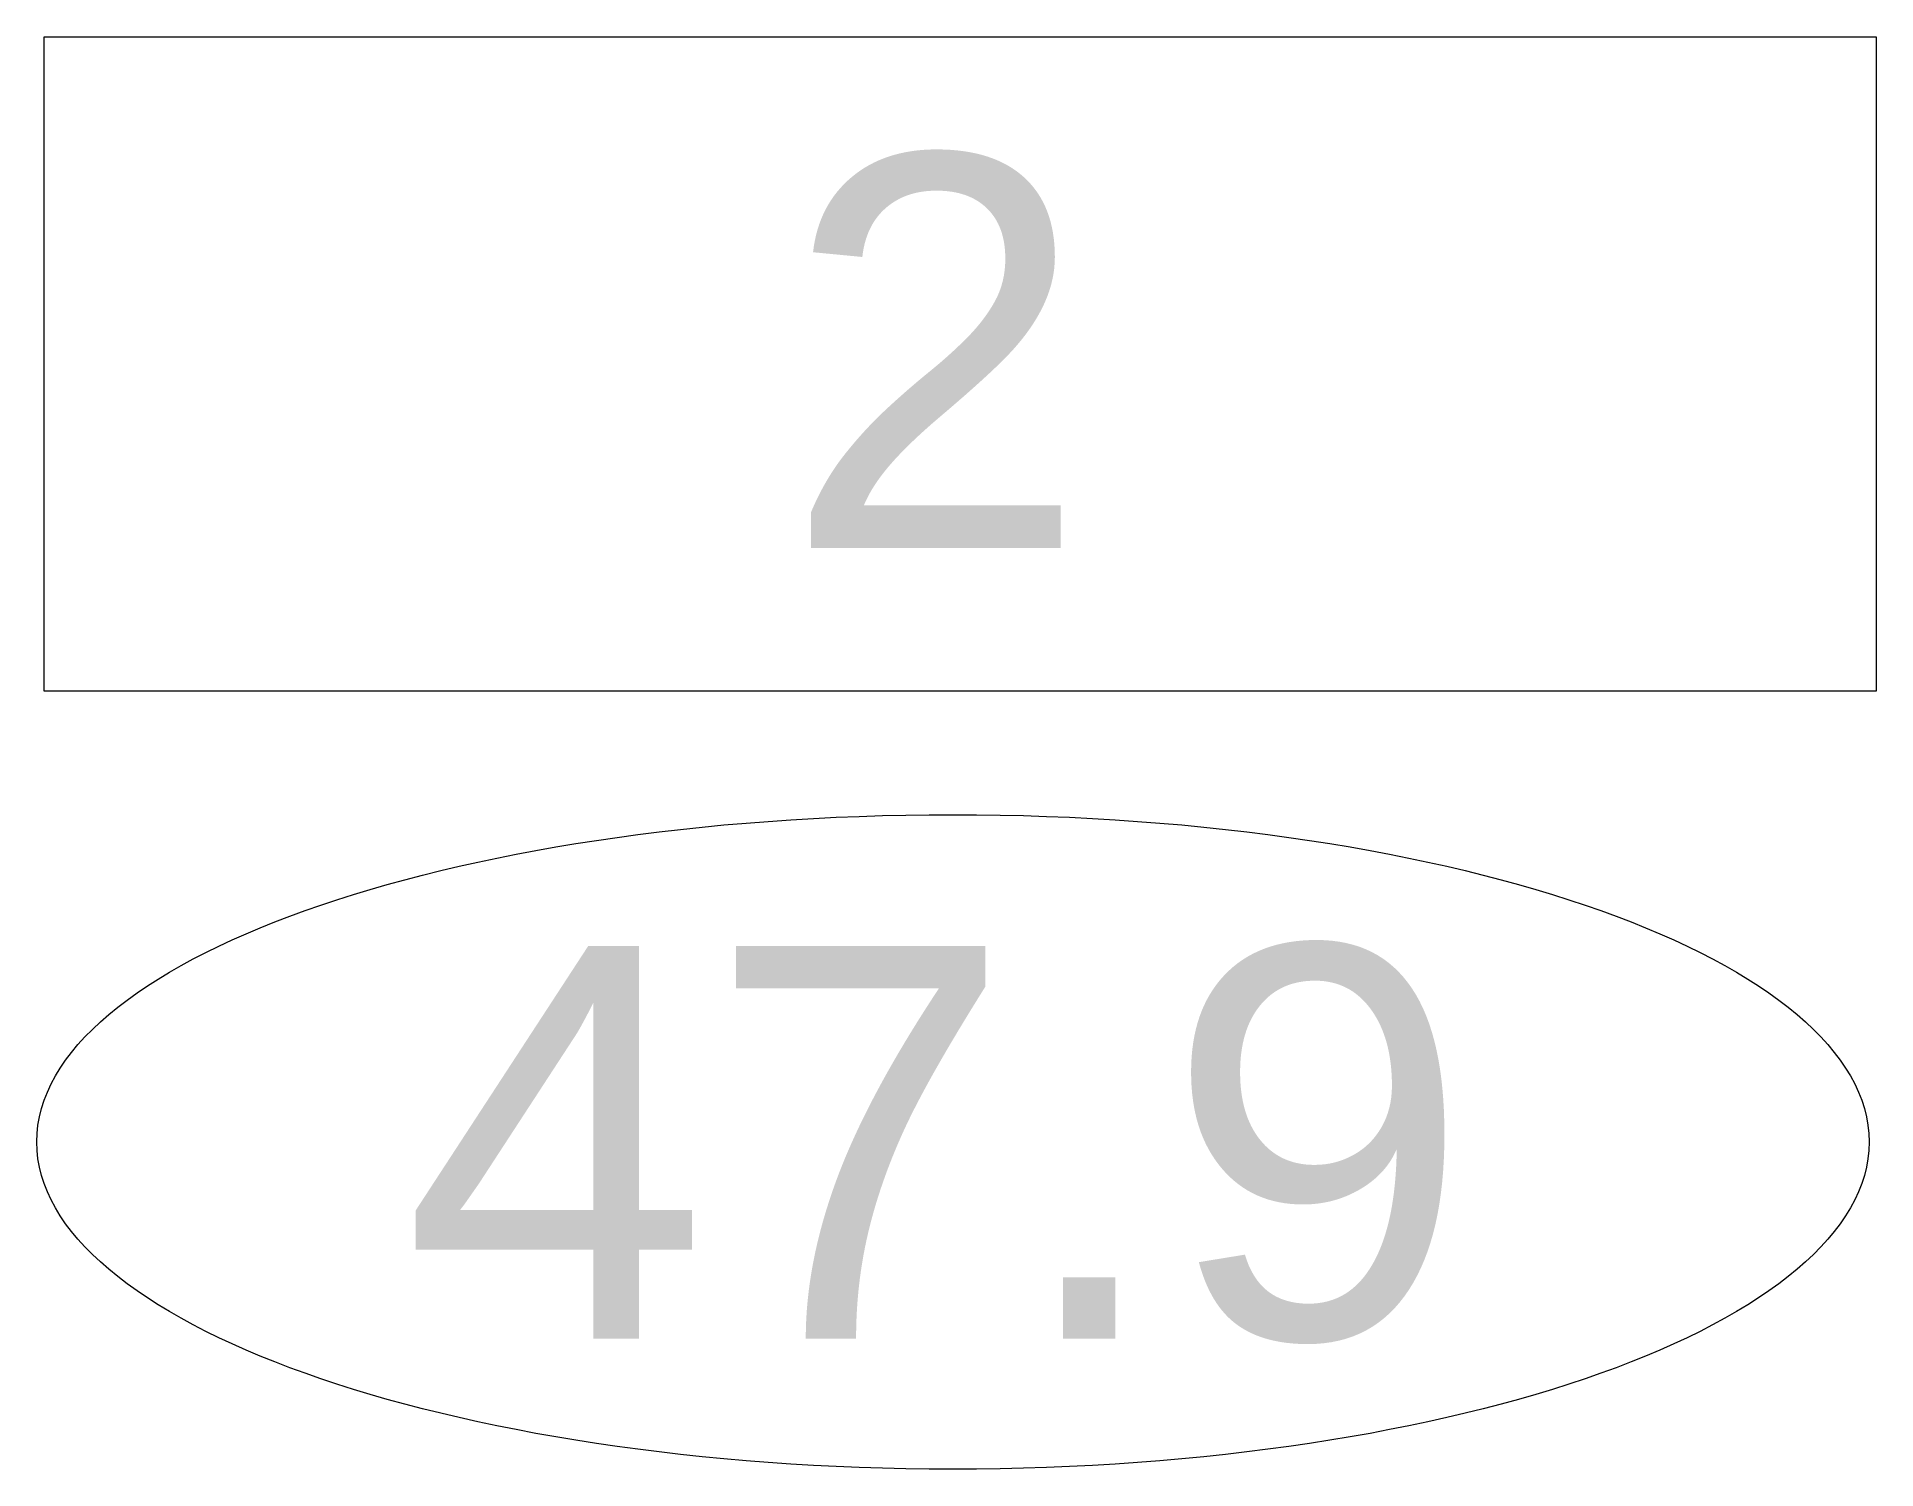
# Model space of a CAD drawing. Header units: millimetres. Extents: x 2080 to 3485, y 3551 to 4646.
import ezdxf

# ---------------------------------------------------------------- set-up
doc = ezdxf.new("R2010")
doc.units = ezdxf.units.MM
doc.layers.add('Марки помещений', color=7, linetype='Continuous', lineweight=9)
doc.styles.add('Arial', font='Arial.ttf', dxfattribs={"height": 300})
doc.styles.get("Standard").update_dxf_attribs({"font": 'arial.ttf'})

# ---------------------------------------------------------------- blocks, each defined once
blk = doc.blocks.new('Марка_Помещение - 14 x 5-373575-ОФ_Этаж2А_Экспорт_8_Марки')
at = {"layer": 'Марки помещений'}
blk.add_ellipse((0, -6), major_axis=(-7, 0), ratio=0.357143, dxfattribs=at)
blk = doc.blocks.new('Помещение_1')
at = {"layer": 'Марки помещений'}
for p, q in [((-700, -250), (-700, 250)), ((-700, 250), (700, 250)), ((700, 250), (700, -250)), ((700, -250), (-700, -250))]:
    blk.add_line(p, q, dxfattribs=at)
at = {"flags": 1}
for tag, p in [('Площадь,_кв.м.', (0, 0.5)), ('Родительский_ключ', (0, 0.4)), ('Ключ', (0, 0.3)), ('Имя', (0, 0.2)), ('Номер', (0, 0.1))]:
    blk.add_attdef(tag, p, '', height=0.1, dxfattribs=at)

msp = doc.modelspace()

# ---------------------------------------------------------------- block references
at = {"layer": 'Марки помещений'}
msp.add_blockref('Помещение_1', (2785.5, 4395.5), dxfattribs=at)
ref = msp.add_blockref('Марка_Помещение - 14 x 5-373575-ОФ_Этаж2А_Экспорт_8_Марки', (2780, 4401.2), dxfattribs=dict(at, xscale=100, yscale=100, zscale=100))
ref.add_attrib('Площадь', '47.9', (2359.8, 3651), dxfattribs={"layer": '0', "height": 300, "style": 'Arial'})
ref.add_attrib('Номер', '2', (2650.4, 4255), dxfattribs={"layer": '0', "height": 300, "style": 'Arial'})

doc.saveas('drawing.dxf')
